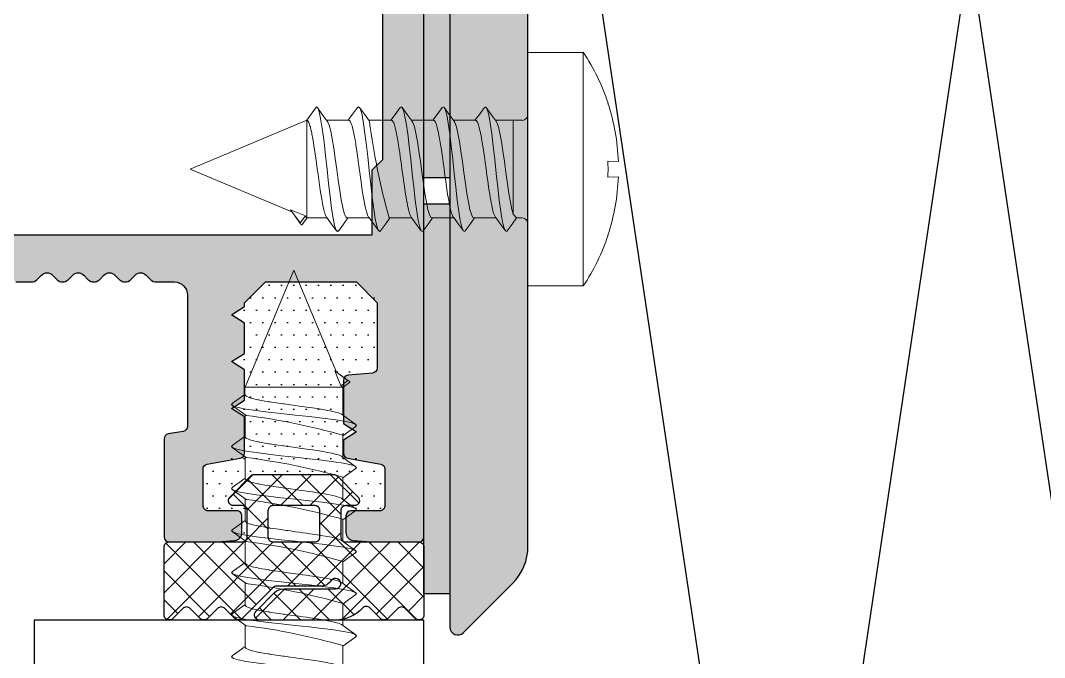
# Model space of a CAD drawing. Header units: millimetres. Extents: x 12 to 3612, y 18 to 315.
# Drawn here: x 3480.59 to 3519.98, y 135.81 to 160.31 of the extents above; entities that cross this region are included whole.
import ezdxf

# ---------------------------------------------------------------- set-up
doc = ezdxf.new("R2010")
doc.units = ezdxf.units.MM
doc.linetypes.add('SLD-Katı', pattern=[0])
doc.layers.add('ANTET', color=140, linetype='Continuous')

# ---------------------------------------------------------------- blocks, each defined once
blk = doc.blocks.new('50MN12')
at = {"ltscale": 10}
h = blk.add_hatch(color=252, dxfattribs=at)
h.paths.add_polyline_path([(876.423, 1283.657), (876.423, 1362.257, 0.414213), (875.223, 1363.457), (827.623, 1363.457, 0.414213), (826.423, 1362.257), (826.423, 1283.657, 0.414213), (826.623, 1283.457), (828.423, 1283.457, 0.021819), (828.44, 1283.458), (829.149, 1283.52, 0.388879), (829.423, 1283.819), (829.423, 1284.457, 0.414213), (829.223, 1284.657), (828.123, 1284.657, -0.414215), (827.923, 1284.857), (827.923, 1286.257, -0.363971), (828.088, 1286.454), (829.358, 1286.678, 0.363971), (829.523, 1286.875), (829.523, 1287.375), (829.023, 1287.693), (829.523, 1288.012), (829.523, 1289.675, 0.388879), (829.34, 1289.874), (828.406, 1289.956, -0.388879), (828.223, 1290.155), (828.223, 1292.657), (829.023, 1293.457), (832.523, 1293.457), (833.323, 1292.657), (833.323, 1292.512), (833.823, 1292.193), (833.323, 1291.875), (833.323, 1290.712), (833.823, 1290.393), (833.323, 1290.075), (833.323, 1288.912), (833.823, 1288.593), (833.323, 1288.275), (833.323, 1286.875, 0.363969), (833.488, 1286.678), (834.758, 1286.454, -0.36397), (834.923, 1286.257), (834.923, 1284.857, -0.414214), (834.723, 1284.657), (833.623, 1284.657, 0.414214), (833.423, 1284.457), (833.423, 1283.819, 0.388879), (833.697, 1283.52), (834.406, 1283.458, 0.021818), (834.423, 1283.457), (836.223, 1283.457, 0.414213), (836.423, 1283.657), (836.423, 1287.414, 0.36397), (836.258, 1287.611), (835.688, 1287.712, -0.363969), (835.523, 1287.909), (835.523, 1292.957, -0.414213), (836.023, 1293.457), (836.723, 1293.457, 0.198913), (836.935, 1293.545), (837.111, 1293.721, -0.414214), (837.535, 1293.721), (837.711, 1293.545, 0.414214), (838.135, 1293.545), (838.311, 1293.721, -0.414213), (838.735, 1293.721), (838.911, 1293.545, 0.414214), (839.335, 1293.545), (839.511, 1293.721, -0.414214), (839.935, 1293.721), (840.111, 1293.545, 0.414214), (840.535, 1293.545), (840.711, 1293.721, -0.414214), (841.135, 1293.721), (841.311, 1293.545, 0.198912), (841.523, 1293.457), (842.123, 1293.457), (842.423, 1293.757), (842.723, 1293.457), (843.323, 1293.457, 0.198913), (843.535, 1293.545), (843.711, 1293.721, -0.414214), (844.135, 1293.721), (844.311, 1293.545, 0.414214), (844.735, 1293.545), (844.911, 1293.721, -0.414214), (845.335, 1293.721), (845.511, 1293.545, 0.414214), (845.935, 1293.545), (846.111, 1293.721, -0.414214), (846.535, 1293.721), (847.162, 1293.094, -0.414214), (847.162, 1292.529), (847.011, 1292.378, 0.414214), (847.011, 1291.954), (847.387, 1291.578, -0.414214), (847.387, 1291.154), (847.011, 1290.778, 0.414214), (847.011, 1290.354), (847.387, 1289.978, -0.414214), (847.387, 1289.554), (847.011, 1289.178, 0.414214), (847.011, 1288.754), (847.387, 1288.378, -0.414214), (847.387, 1287.954), (847.011, 1287.578, 0.414214), (847.011, 1287.154), (847.387, 1286.778, -0.414214), (847.387, 1286.354), (847.011, 1285.978, 0.414214), (847.011, 1285.554), (847.387, 1285.178, -0.414214), (847.387, 1284.754), (847.011, 1284.378, 0.414214), (847.011, 1283.954), (847.387, 1283.578, -0.414214), (847.387, 1283.154), (847.011, 1282.778, 0.414214), (847.011, 1282.354), (847.387, 1281.978, -0.414214), (847.387, 1281.554), (847.011, 1281.178, 0.414214), (847.011, 1280.754), (847.387, 1280.378, -0.414214), (847.387, 1279.954), (847.011, 1279.578, 0.414214), (847.011, 1279.154), (847.387, 1278.778, -0.414214), (847.387, 1278.354), (847.011, 1277.978, 0.414214), (847.011, 1277.554), (847.387, 1277.178, -0.414213), (847.387, 1276.754), (847.011, 1276.378, 0.414214), (847.011, 1275.954), (847.387, 1275.578, -0.414214), (847.387, 1275.154), (847.011, 1274.778, 0.414213), (847.011, 1274.354), (847.387, 1273.978, -0.414213), (847.387, 1273.554), (847.011, 1273.178, 0.414214), (847.011, 1272.754), (847.387, 1272.378, -0.414214), (847.387, 1271.954), (847.011, 1271.578, 0.414213), (847.011, 1271.154), (848.364, 1269.8, -0.198912), (848.423, 1269.659), (848.423, 1268.657, -0.414214), (848.223, 1268.457), (847.923, 1268.457, 0.414213), (847.723, 1268.257), (847.723, 1267.657, 0.414214), (847.923, 1267.457), (848.773, 1267.457, 0.198914), (848.914, 1267.516), (849.364, 1267.966, 0.198913), (849.423, 1268.107), (849.423, 1271.539), (848.923, 1271.857), (849.423, 1272.176), (849.423, 1273.076), (851.123, 1273.076), (851.423, 1273.376), (851.723, 1273.076), (853.423, 1273.076), (853.923, 1272.757), (853.423, 1272.439), (853.423, 1271.276), (853.923, 1270.957), (853.423, 1270.639), (853.423, 1268.107, 0.198913), (853.482, 1267.966), (853.932, 1267.516, 0.198914), (854.073, 1267.457), (854.923, 1267.457, 0.414214), (855.123, 1267.657), (855.123, 1268.257, 0.414213), (854.923, 1268.457), (854.623, 1268.457, -0.414214), (854.423, 1268.657), (854.423, 1269.659, -0.198912), (854.482, 1269.8), (855.835, 1271.154, 0.414213), (855.835, 1271.578), (855.459, 1271.954, -0.414214), (855.459, 1272.378), (855.835, 1272.754, 0.414214), (855.835, 1273.178), (855.459, 1273.554, -0.414213), (855.459, 1273.978), (855.835, 1274.354, 0.414213), (855.835, 1274.778), (855.459, 1275.154, -0.414214), (855.459, 1275.578), (855.835, 1275.954, 0.414214), (855.835, 1276.378), (855.459, 1276.754, -0.414213), (855.459, 1277.178), (855.835, 1277.554, 0.414214), (855.835, 1277.978), (855.459, 1278.354, -0.414214), (855.459, 1278.778), (855.835, 1279.154, 0.414214), (855.835, 1279.578), (855.459, 1279.954, -0.414214), (855.459, 1280.378), (855.835, 1280.754, 0.414214), (855.835, 1281.178), (855.459, 1281.554, -0.414214), (855.459, 1281.978), (855.835, 1282.354, 0.414214), (855.835, 1282.778), (855.459, 1283.154, -0.414214), (855.459, 1283.578), (855.835, 1283.954, 0.414214), (855.835, 1284.378), (855.459, 1284.754, -0.414214), (855.459, 1285.178), (855.835, 1285.554, 0.414214), (855.835, 1285.978), (855.459, 1286.354, -0.414214), (855.459, 1286.778), (855.835, 1287.154, 0.414214), (855.835, 1287.578), (855.459, 1287.954, -0.414214), (855.459, 1288.378), (855.835, 1288.754, 0.414214), (855.835, 1289.178), (855.459, 1289.554, -0.414214), (855.459, 1289.978), (855.835, 1290.354, 0.414214), (855.835, 1290.778), (855.459, 1291.154, -0.414214), (855.459, 1291.578), (855.835, 1291.954, 0.414214), (855.835, 1292.378), (855.684, 1292.529, -0.414214), (855.684, 1293.094), (856.311, 1293.721, -0.414214), (856.735, 1293.721), (856.911, 1293.545, 0.414214), (857.335, 1293.545), (857.511, 1293.721, -0.414214), (857.935, 1293.721), (858.111, 1293.545, 0.414214), (858.535, 1293.545), (858.711, 1293.721, -0.414214), (859.135, 1293.721), (859.311, 1293.545, 0.198913), (859.523, 1293.457), (860.123, 1293.457), (860.423, 1293.757), (860.723, 1293.457), (861.323, 1293.457, 0.198912), (861.535, 1293.545), (861.711, 1293.721, -0.414214), (862.135, 1293.721), (862.311, 1293.545, 0.414214), (862.735, 1293.545), (862.911, 1293.721, -0.414214), (863.335, 1293.721), (863.511, 1293.545, 0.414214), (863.935, 1293.545), (864.111, 1293.721, -0.414213), (864.535, 1293.721), (864.711, 1293.545, 0.414214), (865.135, 1293.545), (865.311, 1293.721, -0.414214), (865.735, 1293.721), (865.911, 1293.545, 0.198913), (866.123, 1293.457), (866.823, 1293.457, -0.414213), (867.323, 1292.957), (867.323, 1287.909, -0.363969), (867.158, 1287.712), (866.588, 1287.611, 0.36397), (866.423, 1287.414), (866.423, 1283.657, 0.414213), (866.623, 1283.457), (868.423, 1283.457, 0.021818), (868.44, 1283.458), (869.149, 1283.52, 0.388879), (869.423, 1283.819), (869.423, 1284.457, 0.414214), (869.223, 1284.657), (868.123, 1284.657, -0.414214), (867.923, 1284.857), (867.923, 1286.257, -0.36397), (868.088, 1286.454), (869.358, 1286.678, 0.363969), (869.523, 1286.875), (869.523, 1288.275), (869.023, 1288.593), (869.523, 1288.912), (869.523, 1290.075), (869.023, 1290.393), (869.523, 1290.712), (869.523, 1291.875), (869.023, 1292.193), (869.523, 1292.512), (869.523, 1292.657), (870.323, 1293.457), (873.823, 1293.457), (874.623, 1292.657), (874.623, 1290.155, -0.388879), (874.44, 1289.956), (873.506, 1289.874, 0.388879), (873.323, 1289.675), (873.323, 1288.012), (873.823, 1287.693), (873.323, 1287.375), (873.323, 1286.875, 0.363971), (873.488, 1286.678), (874.758, 1286.454, -0.363971), (874.923, 1286.257), (874.923, 1284.857, -0.414215), (874.723, 1284.657), (873.623, 1284.657, 0.414213), (873.423, 1284.457), (873.423, 1283.819, 0.388879), (873.697, 1283.52), (874.406, 1283.458, 0.021819), (874.423, 1283.457), (876.223, 1283.457, 0.414213)])
h.paths.add_polyline_path([(848.923, 1282.457), (848.923, 1292.657, -0.414214), (849.723, 1293.457), (853.123, 1293.457, -0.414214), (853.923, 1292.657), (853.923, 1282.457), (853.423, 1281.957), (853.423, 1280.276), (853.923, 1279.957), (853.423, 1279.639), (853.423, 1278.476), (853.923, 1278.157), (853.423, 1277.839), (853.423, 1276.676), (853.923, 1276.357), (853.423, 1276.039), (853.423, 1274.876), (853.923, 1274.557), (853.423, 1274.239), (849.423, 1274.239), (849.423, 1275.139), (848.923, 1275.457), (849.423, 1275.776), (849.423, 1276.939), (848.923, 1277.257), (849.423, 1277.576), (849.423, 1278.739), (848.923, 1279.057), (849.423, 1279.376), (849.423, 1280.539), (848.923, 1280.857), (849.423, 1281.176), (849.423, 1281.957)], flags=16)
h.paths.add_polyline_path([(828.023, 1357.557), (828.423, 1357.957), (828.423, 1360.457), (830.923, 1360.457), (831.923, 1361.457), (838.019, 1361.457), (838.25, 1361.057, 0.57735), (838.596, 1361.057), (838.769, 1361.357, -0.57735), (839.116, 1361.357), (839.289, 1361.057, 0.57735), (839.635, 1361.057), (839.809, 1361.357, -0.57735), (840.155, 1361.357), (840.328, 1361.057, 0.57735), (840.675, 1361.057), (840.848, 1361.357, -0.57735), (841.194, 1361.357), (841.368, 1361.057, 0.57735), (841.714, 1361.057), (841.945, 1361.457), (870.923, 1361.457), (871.923, 1360.457), (874.423, 1360.457), (874.423, 1357.957), (874.823, 1357.557), (874.823, 1350.957), (874.423, 1350.557), (874.423, 1348.057), (872.123, 1348.057, 0.414214), (871.923, 1347.857), (871.923, 1346.757, 0.414214), (872.123, 1346.557), (874.423, 1346.557), (874.423, 1344.057), (874.823, 1343.657), (874.823, 1298.157), (874.423, 1297.757), (874.423, 1295.257), (828.423, 1295.257), (828.423, 1297.757), (828.023, 1298.157), (828.023, 1343.657), (828.423, 1344.057), (828.423, 1346.557), (830.723, 1346.557, 0.414214), (830.923, 1346.757), (830.923, 1347.857, 0.414214), (830.723, 1348.057), (828.423, 1348.057), (828.423, 1350.557), (828.023, 1350.957)], flags=16)
at = {"color": 252, "ltscale": 10}
blk.add_lwpolyline([(860.723, 1293.457), (861.323, 1293.457, 0.198912), (861.535, 1293.545), (861.711, 1293.721, -0.414214), (862.135, 1293.721), (862.311, 1293.545, 0.414214), (862.735, 1293.545), (862.911, 1293.721, -0.414214), (863.335, 1293.721), (863.511, 1293.545, 0.414214), (863.935, 1293.545), (864.111, 1293.721, -0.414213), (864.535, 1293.721), (864.711, 1293.545, 0.414214), (865.135, 1293.545), (865.311, 1293.721, -0.414214), (865.735, 1293.721), (865.911, 1293.545, 0.198913), (866.123, 1293.457), (866.823, 1293.457, -0.414213), (867.323, 1292.957), (867.323, 1287.909, -0.363969), (867.158, 1287.712), (866.588, 1287.611, 0.36397), (866.423, 1287.414), (866.423, 1283.657, 0.414213), (866.623, 1283.457), (868.423, 1283.457, 0.021818), (868.44, 1283.458), (869.149, 1283.52, 0.388879), (869.423, 1283.819), (869.423, 1284.457, 0.414214), (869.223, 1284.657), (868.123, 1284.657, -0.414214), (867.923, 1284.857), (867.923, 1286.257, -0.36397), (868.088, 1286.454), (869.358, 1286.678, 0.363969), (869.523, 1286.875), (869.523, 1288.275), (869.023, 1288.593), (869.523, 1288.912), (869.523, 1290.075), (869.023, 1290.393), (869.523, 1290.712), (869.523, 1291.875), (869.023, 1292.193), (869.523, 1292.512), (869.523, 1292.657), (870.323, 1293.457), (873.823, 1293.457), (874.623, 1292.657), (874.623, 1290.155, -0.388879), (874.44, 1289.956), (873.506, 1289.874, 0.388879), (873.323, 1289.675), (873.323, 1288.012), (873.823, 1287.693), (873.323, 1287.375), (873.323, 1286.875, 0.363971), (873.488, 1286.678), (874.758, 1286.454, -0.363971), (874.923, 1286.257), (874.923, 1284.857, -0.414215), (874.723, 1284.657), (873.623, 1284.657, 0.414213), (873.423, 1284.457), (873.423, 1283.819, 0.388879), (873.697, 1283.52), (874.406, 1283.458, 0.021819), (874.423, 1283.457), (876.223, 1283.457, 0.414213), (876.423, 1283.657), (876.423, 1362.257, 0.414213)], format="xyb", dxfattribs=at)
blk.add_lwpolyline([(874.823, 1343.657), (874.823, 1298.157), (874.423, 1297.757), (874.423, 1295.257), (828.423, 1295.257)], dxfattribs=at)
blk = doc.blocks.new('PVC KUTU - 30x15')
at = {"color": 31}
blk.add_lwpolyline([(2964.19, -61.703), (2949.19, -61.703), (2949.19, -31.703), (2964.19, -31.703)], close=True, dxfattribs=at)
blk = doc.blocks.new('V1 48 48')
at = {"color": 0, "linetype": 'SLD-Katı', "lineweight": 15}
for p, q in [((2668.287, 443.223), (2670.165, 447.716)), ((2670.165, 447.716), (2671.802, 443.8)), ((2671.962, 443.276), (2671.733, 443.849)), ((2671.733, 443.849), (2672.235, 443.476)), ((2671.797, 443.802), (2671.799, 443.799)), ((2671.956, 443.684), (2672.263, 443.462)), ((2668.279, 443.229), (2668.279, 442.946)), ((2672.043, 443.223), (2668.287, 443.223)), ((2672.235, 443.476), (2671.962, 443.276)), ((2672.039, 443.232), (2672.043, 443.223)), ((2672.043, 443.223), (2672.043, 442.143)), ((2672.298, 443.396), (2672.052, 443.217)), ((2672.309, 443.429), (2672.317, 443.422)), ((2668.287, 441.31), (2668.287, 442.158)), ((2672.043, 441.373), (2672.043, 440.525)), ((2668.287, 439.693), (2668.287, 440.541)), ((2672.043, 439.756), (2672.043, 438.908)), ((2668.287, 438.075), (2668.287, 438.923)), ((2672.043, 438.138), (2672.043, 437.29)), ((2668.287, 436.458), (2668.287, 437.306)), ((2672.043, 436.521), (2672.043, 435.673)), ((2668.287, 434.84), (2668.287, 435.688)), ((2672.043, 434.903), (2672.043, 434.055)), ((2668.287, 433.223), (2668.287, 434.071)), ((2672.043, 433.286), (2672.043, 432.438))]:
    blk.add_line(p, q, dxfattribs=at)
at = {"color": 0, "linetype": 'SLD-Katı', "lineweight": 15, "flags": 128}
for points in [[(2672.036, 443.231), (2672.024, 443.247), (2671.962, 443.276)], [(2672.29, 443.396), (2672.311, 443.406), (2672.308, 443.438), (2672.235, 443.476)], [(2667.792, 442.592), (2668.056, 442.784), (2668.287, 442.952)], [(2668.285, 442.95), (2668.294, 442.906), (2668.321, 442.879), (2668.447, 442.82), (2668.5, 442.803), (2668.559, 442.787), (2668.623, 442.771), (2668.714, 442.751), (2668.774, 442.739), (2668.798, 442.734), (2668.853, 442.723), (2668.931, 442.708), (2669.042, 442.688), (2669.191, 442.664), (2669.201, 442.662), (2669.207, 442.661), (2669.207, 442.661), (2669.207, 442.661), (2669.207, 442.661), (2669.207, 442.661), (2669.207, 442.661), (2669.207, 442.661), (2669.207, 442.661), (2669.207, 442.661), (2669.207, 442.661), (2669.21, 442.66), (2669.218, 442.659), (2669.238, 442.656), (2669.386, 442.633), (2669.653, 442.595), (2669.736, 442.583), (2669.791, 442.576), (2669.859, 442.566), (2669.939, 442.555), (2670.033, 442.542), (2670.219, 442.516), (2670.368, 442.495), (2670.504, 442.476), (2670.641, 442.457), (2670.778, 442.438), (2670.878, 442.424), (2671.057, 442.397), (2671.271, 442.361), (2671.465, 442.326), (2671.603, 442.299), (2671.706, 442.276), (2671.811, 442.249), (2671.876, 442.229), (2671.934, 442.207), (2671.988, 442.182), (2672.008, 442.169), (2672.014, 442.164)], [(2667.804, 442.593), (2667.766, 442.551), (2667.835, 442.493), (2668.023, 442.434), (2668.316, 442.378), (2668.704, 442.319), (2669.168, 442.26), (2669.676, 442.204), (2670.215, 442.145), (2670.75, 442.087), (2671.251, 442.03), (2671.704, 441.971), (2672.075, 441.913), (2672.35, 441.856), (2672.517, 441.797), (2672.564, 441.74), (2672.527, 441.711)], [(2668.32, 442.134), (2668.056, 442.326), (2667.792, 442.518)], [(2672.014, 442.164), (2672.278, 441.973), (2672.542, 441.781)], [(2672.542, 441.711), (2672.278, 441.52), (2672.043, 441.349)], [(2667.792, 440.975), (2668.056, 441.166), (2668.287, 441.334)], [(2668.29, 441.31), (2668.294, 441.288), (2668.321, 441.261), (2668.447, 441.203), (2668.5, 441.186), (2668.559, 441.17), (2668.623, 441.154), (2668.714, 441.133), (2668.774, 441.121), (2668.798, 441.116), (2668.853, 441.105), (2668.931, 441.091), (2669.042, 441.071), (2669.191, 441.046), (2669.201, 441.044), (2669.207, 441.044), (2669.207, 441.043), (2669.207, 441.043), (2669.207, 441.043), (2669.207, 441.043), (2669.207, 441.043), (2669.207, 441.043), (2669.207, 441.043), (2669.207, 441.043), (2669.207, 441.043), (2669.21, 441.043), (2669.218, 441.042), (2669.238, 441.039), (2669.386, 441.016), (2669.653, 440.977), (2669.736, 440.966), (2669.791, 440.958), (2669.859, 440.949), (2669.939, 440.937), (2670.033, 440.924), (2670.219, 440.898), (2670.368, 440.878), (2670.504, 440.859), (2670.641, 440.84), (2670.778, 440.821), (2670.878, 440.806), (2671.057, 440.779), (2671.271, 440.744), (2671.465, 440.709), (2671.603, 440.681), (2671.706, 440.658), (2671.811, 440.631), (2671.876, 440.612), (2671.934, 440.59), (2671.988, 440.564), (2672.008, 440.551), (2672.014, 440.547)], [(2667.804, 440.975), (2667.766, 440.933), (2667.835, 440.876), (2668.023, 440.817), (2668.316, 440.76), (2668.704, 440.702), (2669.168, 440.643), (2669.676, 440.586), (2670.215, 440.528), (2670.75, 440.469), (2671.251, 440.413), (2671.704, 440.354), (2672.075, 440.296), (2672.35, 440.239), (2672.517, 440.18), (2672.564, 440.123), (2672.527, 440.093)], [(2668.32, 440.517), (2668.056, 440.709), (2667.792, 440.9)], [(2672.014, 440.547), (2672.278, 440.355), (2672.542, 440.163)], [(2672.542, 440.094), (2672.278, 439.902), (2672.043, 439.732)], [(2667.792, 439.357), (2668.056, 439.549), (2668.287, 439.717)], [(2668.29, 439.693), (2668.294, 439.671), (2668.321, 439.644), (2668.447, 439.585), (2668.5, 439.568), (2668.559, 439.552), (2668.623, 439.536), (2668.714, 439.516), (2668.774, 439.504), (2668.798, 439.499), (2668.853, 439.488), (2668.931, 439.473), (2669.042, 439.453), (2669.191, 439.429), (2669.201, 439.427), (2669.207, 439.426), (2669.207, 439.426), (2669.207, 439.426), (2669.207, 439.426), (2669.207, 439.426), (2669.207, 439.426), (2669.207, 439.426), (2669.207, 439.426), (2669.207, 439.426), (2669.207, 439.426), (2669.21, 439.425), (2669.218, 439.424), (2669.238, 439.421), (2669.386, 439.398), (2669.653, 439.36), (2669.736, 439.348), (2669.791, 439.341), (2669.859, 439.331), (2669.939, 439.32), (2670.033, 439.307), (2670.219, 439.281), (2670.368, 439.26), (2670.504, 439.241), (2670.641, 439.222), (2670.778, 439.203), (2670.878, 439.189), (2671.057, 439.162), (2671.271, 439.126), (2671.465, 439.091), (2671.603, 439.064), (2671.706, 439.041), (2671.811, 439.014), (2671.876, 438.994), (2671.934, 438.972), (2671.988, 438.947), (2672.008, 438.934), (2672.014, 438.929)], [(2667.804, 439.358), (2667.766, 439.316), (2667.835, 439.258), (2668.023, 439.199), (2668.316, 439.142), (2668.704, 439.084), (2669.168, 439.025), (2669.676, 438.969), (2670.215, 438.91), (2670.75, 438.852), (2671.251, 438.795), (2671.704, 438.736), (2672.075, 438.678), (2672.35, 438.621), (2672.517, 438.562), (2672.564, 438.505), (2672.527, 438.476)], [(2668.32, 438.899), (2668.056, 439.091), (2667.792, 439.283)], [(2672.014, 438.929), (2672.278, 438.738), (2672.542, 438.546)], [(2672.542, 438.476), (2672.278, 438.285), (2672.043, 438.114)], [(2667.792, 437.74), (2668.056, 437.931), (2668.287, 438.099)], [(2667.804, 437.74), (2667.766, 437.698), (2667.835, 437.641), (2668.023, 437.582), (2668.316, 437.525), (2668.704, 437.467), (2669.168, 437.408), (2669.676, 437.351), (2670.215, 437.293), (2670.75, 437.234), (2671.251, 437.178), (2671.704, 437.119), (2672.075, 437.061), (2672.35, 437.004), (2672.517, 436.945), (2672.564, 436.888), (2672.527, 436.858)], [(2668.29, 438.075), (2668.294, 438.053), (2668.321, 438.026), (2668.447, 437.968), (2668.5, 437.951), (2668.559, 437.935), (2668.623, 437.919), (2668.714, 437.898), (2668.774, 437.886), (2668.798, 437.881), (2668.853, 437.87), (2668.931, 437.856), (2669.042, 437.836), (2669.191, 437.811), (2669.201, 437.809), (2669.207, 437.808), (2669.207, 437.808), (2669.207, 437.808), (2669.207, 437.808), (2669.207, 437.808), (2669.207, 437.808), (2669.207, 437.808), (2669.207, 437.808), (2669.207, 437.808), (2669.207, 437.808), (2669.21, 437.808), (2669.218, 437.807), (2669.238, 437.804), (2669.386, 437.781), (2669.653, 437.742), (2669.736, 437.731), (2669.791, 437.723), (2669.859, 437.714), (2669.939, 437.702), (2670.033, 437.689), (2670.219, 437.663), (2670.368, 437.643), (2670.504, 437.624), (2670.641, 437.605), (2670.778, 437.586), (2670.878, 437.571), (2671.057, 437.544), (2671.271, 437.509), (2671.465, 437.474), (2671.603, 437.446), (2671.706, 437.423), (2671.811, 437.396), (2671.876, 437.376), (2671.934, 437.355), (2671.988, 437.329), (2672.008, 437.316), (2672.014, 437.312)], [(2668.32, 437.282), (2668.056, 437.474), (2667.792, 437.665)], [(2672.014, 437.312), (2672.278, 437.12), (2672.542, 436.928)], [(2672.542, 436.859), (2672.278, 436.667), (2672.043, 436.497)], [(2667.804, 436.123), (2667.766, 436.081), (2667.835, 436.023), (2668.023, 435.964), (2668.316, 435.907), (2668.704, 435.849), (2669.168, 435.79), (2669.676, 435.734), (2670.215, 435.675), (2670.75, 435.617), (2671.251, 435.56), (2671.704, 435.501), (2672.075, 435.443), (2672.35, 435.386), (2672.517, 435.327), (2672.564, 435.27), (2672.527, 435.241)], [(2667.792, 436.122), (2668.056, 436.314), (2668.287, 436.482)], [(2668.29, 436.458), (2668.294, 436.436), (2668.321, 436.409), (2668.447, 436.35), (2668.5, 436.333), (2668.559, 436.317), (2668.623, 436.301), (2668.714, 436.281), (2668.774, 436.269), (2668.798, 436.264), (2668.853, 436.253), (2668.931, 436.238), (2669.042, 436.218), (2669.191, 436.194), (2669.201, 436.192), (2669.207, 436.191), (2669.207, 436.191), (2669.207, 436.191), (2669.207, 436.191), (2669.207, 436.191), (2669.207, 436.191), (2669.207, 436.191), (2669.207, 436.191), (2669.207, 436.191), (2669.207, 436.191), (2669.21, 436.19), (2669.218, 436.189), (2669.238, 436.186), (2669.386, 436.163), (2669.653, 436.125), (2669.736, 436.113), (2669.791, 436.106), (2669.859, 436.096), (2669.939, 436.085), (2670.033, 436.072), (2670.219, 436.046), (2670.368, 436.025), (2670.504, 436.006), (2670.641, 435.987), (2670.778, 435.968), (2670.878, 435.954), (2671.057, 435.927), (2671.271, 435.891), (2671.465, 435.856), (2671.603, 435.829), (2671.706, 435.806), (2671.811, 435.779), (2671.876, 435.759), (2671.934, 435.737), (2671.988, 435.712), (2672.008, 435.699), (2672.014, 435.694)], [(2668.32, 435.664), (2668.056, 435.856), (2667.792, 436.048)], [(2672.014, 435.694), (2672.278, 435.503), (2672.542, 435.311)], [(2672.542, 435.241), (2672.278, 435.05), (2672.043, 434.879)], [(2667.792, 434.505), (2668.056, 434.696), (2668.287, 434.864)], [(2668.29, 434.84), (2668.294, 434.818), (2668.321, 434.791), (2668.447, 434.733), (2668.5, 434.716), (2668.559, 434.7), (2668.623, 434.684), (2668.714, 434.663), (2668.774, 434.651), (2668.798, 434.646), (2668.853, 434.635), (2668.931, 434.621), (2669.042, 434.601), (2669.191, 434.576), (2669.201, 434.574), (2669.207, 434.573), (2669.207, 434.573), (2669.207, 434.573), (2669.207, 434.573), (2669.207, 434.573), (2669.207, 434.573), (2669.207, 434.573), (2669.207, 434.573), (2669.207, 434.573), (2669.207, 434.573), (2669.21, 434.573), (2669.218, 434.572), (2669.238, 434.569), (2669.386, 434.546), (2669.653, 434.507), (2669.736, 434.496), (2669.791, 434.488), (2669.859, 434.479), (2669.939, 434.467), (2670.033, 434.454), (2670.219, 434.428), (2670.368, 434.408), (2670.504, 434.389), (2670.641, 434.37), (2670.778, 434.351), (2670.878, 434.336), (2671.057, 434.309), (2671.271, 434.274), (2671.465, 434.239), (2671.603, 434.211), (2671.706, 434.188), (2671.811, 434.161), (2671.876, 434.141), (2671.934, 434.12), (2671.988, 434.094), (2672.008, 434.081), (2672.014, 434.077)], [(2667.804, 434.505), (2667.766, 434.463), (2667.835, 434.406), (2668.023, 434.347), (2668.316, 434.29), (2668.704, 434.232), (2669.168, 434.173), (2669.676, 434.116), (2670.215, 434.058), (2670.75, 433.999), (2671.251, 433.943), (2671.704, 433.884), (2672.075, 433.826), (2672.35, 433.769), (2672.517, 433.71), (2672.564, 433.653), (2672.527, 433.623)], [(2668.32, 434.047), (2668.056, 434.238), (2667.792, 434.43)], [(2672.014, 434.077), (2672.278, 433.885), (2672.542, 433.693)], [(2672.542, 433.624), (2672.278, 433.432), (2672.043, 433.262)], [(2667.792, 432.887), (2668.056, 433.079), (2668.287, 433.247)], [(2668.29, 433.223), (2668.294, 433.201), (2668.321, 433.174), (2668.447, 433.115), (2668.5, 433.098), (2668.559, 433.082), (2668.623, 433.066), (2668.714, 433.046), (2668.774, 433.034), (2668.798, 433.029), (2668.853, 433.018), (2668.931, 433.003), (2669.042, 432.983), (2669.191, 432.959), (2669.201, 432.957), (2669.207, 432.956), (2669.207, 432.956), (2669.207, 432.956), (2669.207, 432.956), (2669.207, 432.956), (2669.207, 432.956), (2669.207, 432.956), (2669.207, 432.956), (2669.207, 432.956), (2669.207, 432.956), (2669.21, 432.955), (2669.218, 432.954), (2669.238, 432.951), (2669.386, 432.928), (2669.653, 432.89), (2669.736, 432.878), (2669.791, 432.871), (2669.859, 432.861), (2669.939, 432.85), (2670.033, 432.837), (2670.219, 432.811), (2670.368, 432.79), (2670.504, 432.771), (2670.641, 432.752), (2670.778, 432.733), (2670.878, 432.719), (2671.057, 432.692), (2671.271, 432.656), (2671.465, 432.621), (2671.603, 432.594), (2671.706, 432.571), (2671.811, 432.544), (2671.876, 432.524), (2671.934, 432.502), (2671.988, 432.477), (2672.008, 432.464), (2672.014, 432.459)], [(2667.804, 432.888), (2667.766, 432.846), (2667.835, 432.788), (2668.023, 432.729), (2668.316, 432.672), (2668.704, 432.614), (2669.168, 432.555), (2669.676, 432.499), (2670.215, 432.44), (2670.75, 432.382), (2671.251, 432.325), (2671.704, 432.266), (2672.075, 432.208), (2672.35, 432.151), (2672.517, 432.092), (2672.564, 432.035), (2672.527, 432.006)]]:
    blk.add_lwpolyline(points, dxfattribs=at)
at = {"color": 0, "linetype": 'SLD-Katı', "lineweight": 15}
for centre in [(2665.177, 417.342), (2665.177, 415.724), (2665.177, 414.107), (2665.177, 412.489), (2665.177, 410.872), (2665.177, 409.254)]:
    blk.add_arc(centre, 24.992, 74.064, 82.7562, dxfattribs=at)
blk = doc.blocks.new('F01012')
h = blk.add_hatch()
h.set_pattern_fill('ANSI37', color=35, scale=0.25, angle=270, style=0)
h.set_pattern_definition([(315, (376.65856, -2358.35285), (0.561266, 0.561266), []), (45, (376.65856, -2358.35285), (-0.561266, 0.561266), [])])
h.paths.add_polyline_path([(849.936, -159.324, 0.414214), (849.736, -159.124), (846.936, -159.124, -0.414214), (846.736, -158.924), (846.736, -157.924, -0.414214), (846.936, -157.724), (847.253, -157.724, 0.668179), (847.394, -157.382), (846.594, -156.582, 0.198912), (846.453, -156.524), (843.419, -156.524, 0.198912), (843.277, -156.582), (842.477, -157.382, 0.668179), (842.619, -157.724), (842.936, -157.724, -0.414214), (843.136, -157.924), (843.136, -158.924, -0.414214), (842.936, -159.124), (840.136, -159.124, 0.414214), (839.936, -159.324), (839.936, -161.924, 0.668179), (840.277, -162.065), (840.66, -161.682, -0.414214), (840.943, -161.682), (841.326, -162.065, 0.414214), (841.609, -162.065), (842.013, -161.661, -0.427607), (842.302, -161.668, 0.210768), (843.336, -162.124), (846.253, -162.124, 0.668179), (846.394, -161.782), (845.682, -161.07, 0.198912), (845.329, -160.924), (843.336, -160.924, -1.650385), (843.5, -160.609, 0.245393), (843.91, -160.824), (845.607, -160.824, -0.198912), (845.749, -160.882), (846.932, -162.065, 0.414214), (847.214, -162.065), (847.597, -161.682, -0.414214), (847.88, -161.682), (848.263, -162.065, 0.414214), (848.546, -162.065), (848.929, -161.682, -0.414214), (849.212, -161.682), (849.594, -162.065, 0.668179), (849.936, -161.924)])
h.paths.add_polyline_path([(843.936, -158.924), (843.936, -157.924, -0.414214), (844.136, -157.724), (845.736, -157.724, -0.414214), (845.936, -157.924), (845.936, -158.924, -0.414214), (845.736, -159.124), (844.136, -159.124, -0.414214)], flags=16)
at = {"color": 35}
for points in [[(849.936, -159.324, 0.414214), (849.736, -159.124), (846.936, -159.124, -0.414214), (846.736, -158.924), (846.736, -157.924, -0.414214), (846.936, -157.724), (847.253, -157.724, 0.668179), (847.394, -157.382), (846.594, -156.582, 0.198912), (846.453, -156.524), (843.419, -156.524, 0.198912), (843.277, -156.582), (842.477, -157.382, 0.668179), (842.619, -157.724), (842.936, -157.724, -0.414214), (843.136, -157.924), (843.136, -158.924, -0.414214), (842.936, -159.124), (840.136, -159.124, 0.414214), (839.936, -159.324), (839.936, -161.924, 0.668179), (840.277, -162.065), (840.66, -161.682, -0.414214), (840.943, -161.682), (841.326, -162.065, 0.414214), (841.609, -162.065), (842.013, -161.661, -0.427607), (842.302, -161.668, 0.210768), (843.336, -162.124), (846.253, -162.124, 0.668179), (846.394, -161.782), (845.682, -161.07, 0.198912), (845.329, -160.924), (843.336, -160.924, -1.650385), (843.5, -160.609, 0.245393), (843.91, -160.824), (845.607, -160.824, -0.198912), (845.749, -160.882), (846.932, -162.065, 0.414214), (847.214, -162.065), (847.597, -161.682, -0.414214), (847.88, -161.682), (848.263, -162.065, 0.414214), (848.546, -162.065), (848.929, -161.682, -0.414214), (849.212, -161.682), (849.594, -162.065, 0.668179), (849.936, -161.924)], [(843.936, -158.924), (843.936, -157.924, -0.414214), (844.136, -157.724), (845.736, -157.724, -0.414214), (845.936, -157.924), (845.936, -158.924, -0.414214), (845.736, -159.124), (844.136, -159.124, -0.414214)]]:
    blk.add_lwpolyline(points, format="xyb", close=True, dxfattribs=at)
blk = doc.blocks.new('ÇLK. LEVHA-1')
blk.add_hatch(color=251).paths.add_polyline_path([(3010.778, 369.762), (3012.68, 371.664, 0.668179), (3012.468, 372.176), (2980.192, 372.176), (2980.192, 339.9, 0.668179), (2980.704, 339.688), (2982.606, 341.59, 0.198912), (2983.192, 343.005), (2983.192, 367.176, -0.414214), (2985.192, 369.176), (3009.364, 369.176, 0.198912)])
at = {"color": 0}
blk.add_lwpolyline([(2980.704, 339.688), (2982.606, 341.59, 0.198912), (2983.192, 343.005), (2983.192, 367.176, -0.414214), (2985.192, 369.176), (3009.364, 369.176, 0.198912), (3010.778, 369.762), (3012.68, 371.664, 0.668179), (3012.468, 372.176), (2980.192, 372.176), (2980.192, 339.9, 0.668179)], format="xyb", close=True, dxfattribs=at)
blk = doc.blocks.new('T.Y.G1')
at = {"layer": 'ANTET', "color": 0}
for p, q in [((2709.237, 312.962), (2716.477, 361.483)), ((2716.477, 361.483), (2723.716, 312.962)), ((2723.716, 312.962), (2730.955, 361.483))]:
    blk.add_line(p, q, dxfattribs=at)
blk = doc.blocks.new('V2 48 13')
at = {"color": 0, "linetype": 'SLD-Katı', "lineweight": 15}
for p, q in [((-30.842, 107.72), (-32.479, 103.804)), ((-28.964, 103.227), (-30.842, 107.72)), ((-32.633, 103.688), (-32.94, 103.466)), ((-32.41, 103.853), (-32.912, 103.48)), ((-32.639, 103.28), (-32.41, 103.853)), ((-32.474, 103.806), (-32.476, 103.803)), ((-32.986, 103.433), (-32.994, 103.426)), ((-32.975, 103.4), (-32.729, 103.22)), ((-32.912, 103.48), (-32.639, 103.28)), ((-32.717, 103.236), (-32.72, 103.227)), ((-32.72, 103.227), (-32.72, 102.442)), ((-32.72, 103.227), (-28.964, 103.227)), ((-28.443, 102.854), (-28.964, 103.227)), ((-28.964, 101.609), (-28.964, 102.466)), ((-32.72, 101.672), (-32.72, 100.824)), ((-28.964, 99.992), (-28.964, 100.84)), ((-32.72, 100.055), (-32.72, 99.183)), ((-28.964, 98.35), (-28.964, 99.198)), ((-32.72, 98.413), (-32.72, 97.566)), ((-28.964, 96.733), (-28.964, 97.581)), ((-32.72, 96.796), (-32.72, 95.948)), ((-28.964, 94.944), (-28.964, 95.963)), ((-32.567, 95.282), (-32.72, 95.154)), ((-32.72, 94.944), (-32.72, 95.154)), ((-32.567, 95.282), (-28.964, 95.282)), ((-35.335, 94.72), (-35.335, 92.593)), ((-35.335, 94.72), (-26.349, 94.72)), ((-26.349, 92.593), (-26.349, 94.72)), ((-35.335, 92.593), (-26.349, 92.593)), ((-33.381, 91.639), (-33.377, 91.644)), ((-31.139, 91.241), (-31.147, 91.644)), ((-30.538, 91.644), (-30.546, 91.241)), ((-28.308, 91.644), (-28.304, 91.639))]:
    blk.add_line(p, q, dxfattribs=at)
at = {"color": 0, "linetype": 'SLD-Katı', "lineweight": 15, "flags": 128}
for points in [[(-32.967, 103.4), (-32.988, 103.41), (-32.985, 103.442), (-32.912, 103.48)], [(-32.713, 103.235), (-32.701, 103.251), (-32.639, 103.28)], [(-28.964, 103.227), (-28.972, 103.204), (-29.005, 103.174), (-29.077, 103.137), (-29.172, 103.104), (-29.218, 103.091), (-29.259, 103.08), (-29.315, 103.067), (-29.388, 103.051), (-29.446, 103.039), (-29.502, 103.027), (-29.557, 103.017), (-29.609, 103.007), (-29.682, 102.994), (-29.818, 102.971), (-29.934, 102.952), (-30.023, 102.938), (-30.083, 102.929), (-30.147, 102.92), (-30.278, 102.901), (-30.412, 102.883), (-30.827, 102.824), (-31.038, 102.795), (-31.235, 102.768), (-31.443, 102.739), (-31.65, 102.708), (-31.997, 102.652), (-32.156, 102.622), (-32.3, 102.593), (-32.394, 102.572), (-32.465, 102.554), (-32.517, 102.539), (-32.547, 102.53), (-32.577, 102.519), (-32.612, 102.506), (-32.658, 102.484), (-32.67, 102.478), (-32.676, 102.474), (-32.689, 102.465), (-32.691, 102.463)], [(-28.443, 102.854), (-28.503, 102.796), (-28.683, 102.737), (-28.968, 102.681), (-29.35, 102.622), (-29.81, 102.563), (-30.314, 102.507), (-30.852, 102.448), (-31.389, 102.39), (-31.893, 102.333), (-32.35, 102.274), (-32.729, 102.216), (-33.01, 102.159), (-33.186, 102.1), (-33.242, 102.043), (-33.206, 102.011)], [(-32.691, 102.463), (-32.955, 102.271), (-33.219, 102.08)], [(-29.05, 102.403), (-28.795, 102.592), (-28.539, 102.781)], [(-29.06, 102.403), (-29.152, 102.364), (-29.375, 102.308), (-29.674, 102.249), (-30.034, 102.191), (-30.429, 102.134), (-30.85, 102.075), (-31.27, 102.017), (-31.664, 101.96), (-32.022, 101.901), (-32.319, 101.843), (-32.539, 101.787), (-32.677, 101.727), (-32.719, 101.672)], [(-33.221, 102.012), (-32.955, 101.819), (-32.72, 101.648)], [(-28.481, 101.274), (-28.443, 101.232), (-28.512, 101.175), (-28.7, 101.116), (-28.993, 101.059), (-29.381, 101.001), (-29.845, 100.942), (-30.353, 100.885), (-30.892, 100.827), (-31.427, 100.768), (-31.928, 100.712), (-32.381, 100.653), (-32.752, 100.595), (-33.027, 100.538), (-33.194, 100.479), (-33.241, 100.422), (-33.204, 100.392)], [(-28.967, 101.609), (-28.971, 101.587), (-28.998, 101.56), (-29.124, 101.502), (-29.177, 101.485), (-29.236, 101.469), (-29.3, 101.453), (-29.392, 101.432), (-29.451, 101.42), (-29.475, 101.415), (-29.53, 101.404), (-29.608, 101.39), (-29.719, 101.37), (-29.868, 101.345), (-29.878, 101.343), (-29.884, 101.342), (-29.884, 101.342), (-29.884, 101.342), (-29.884, 101.342), (-29.884, 101.342), (-29.884, 101.342), (-29.884, 101.342), (-29.884, 101.342), (-29.884, 101.342), (-29.884, 101.342), (-29.887, 101.342), (-29.895, 101.341), (-29.915, 101.337), (-30.063, 101.315), (-30.33, 101.276), (-30.413, 101.265), (-30.468, 101.257), (-30.536, 101.248), (-30.616, 101.236), (-30.71, 101.223), (-30.896, 101.197), (-31.045, 101.177), (-31.182, 101.158), (-31.318, 101.139), (-31.455, 101.12), (-31.555, 101.105), (-31.734, 101.078), (-31.948, 101.043), (-32.142, 101.008), (-32.28, 100.98), (-32.383, 100.957), (-32.488, 100.93), (-32.553, 100.91), (-32.611, 100.889), (-32.665, 100.863), (-32.685, 100.85), (-32.691, 100.846)], [(-28.469, 101.274), (-28.733, 101.465), (-28.964, 101.633)], [(-28.997, 100.816), (-28.733, 101.007), (-28.469, 101.199)], [(-32.691, 100.846), (-32.955, 100.654), (-33.219, 100.462)], [(-33.219, 100.393), (-32.955, 100.201), (-32.72, 100.031)], [(-28.967, 99.968), (-28.97, 99.948), (-28.986, 99.929), (-28.996, 99.921), (-29.005, 99.915), (-29.03, 99.9), (-29.06, 99.885), (-29.138, 99.856), (-29.239, 99.826), (-29.3, 99.812), (-29.388, 99.792), (-29.432, 99.783), (-29.466, 99.776), (-29.545, 99.76), (-29.66, 99.739), (-29.814, 99.712), (-30.021, 99.68), (-30.2, 99.653), (-30.368, 99.63), (-30.573, 99.601), (-30.832, 99.565), (-31.081, 99.53), (-31.227, 99.51), (-31.292, 99.501), (-31.4, 99.486), (-31.626, 99.453), (-31.801, 99.426), (-31.919, 99.406), (-32.031, 99.387), (-32.119, 99.371), (-32.23, 99.349), (-32.394, 99.313), (-32.449, 99.3), (-32.492, 99.288), (-32.539, 99.274), (-32.586, 99.257), (-32.667, 99.221), (-32.686, 99.206)], [(-28.469, 99.632), (-28.734, 99.824), (-28.964, 99.992)], [(-28.472, 99.632), (-28.448, 99.579), (-28.543, 99.52), (-28.756, 99.462), (-29.07, 99.405), (-29.478, 99.346), (-29.954, 99.288), (-30.469, 99.231), (-31.011, 99.172), (-31.54, 99.115), (-32.032, 99.057), (-32.47, 98.998), (-32.82, 98.941), (-33.073, 98.883), (-33.215, 98.824), (-33.235, 98.768), (-33.205, 98.75)], [(-28.997, 99.174), (-28.734, 99.366), (-28.469, 99.558)], [(-32.689, 99.206), (-32.953, 99.014), (-33.218, 98.822)], [(-29.009, 99.174), (-29.043, 99.147), (-29.209, 99.089), (-29.455, 99.032), (-29.774, 98.973), (-30.147, 98.915), (-30.55, 98.858), (-30.974, 98.799), (-31.388, 98.742), (-31.774, 98.685), (-32.116, 98.625), (-32.391, 98.568), (-32.589, 98.511), (-32.699, 98.451), (-32.71, 98.413)], [(-33.218, 98.751), (-32.953, 98.559), (-32.72, 98.389)], [(-28.967, 98.35), (-28.97, 98.331), (-28.986, 98.312), (-28.996, 98.303), (-29.005, 98.297), (-29.03, 98.282), (-29.06, 98.268), (-29.138, 98.238), (-29.239, 98.209), (-29.3, 98.194), (-29.388, 98.174), (-29.432, 98.165), (-29.466, 98.158), (-29.545, 98.143), (-29.66, 98.122), (-29.814, 98.095), (-30.021, 98.062), (-30.2, 98.036), (-30.368, 98.012), (-30.573, 97.984), (-30.832, 97.948), (-31.081, 97.913), (-31.227, 97.892), (-31.292, 97.883), (-31.4, 97.868), (-31.626, 97.836), (-31.801, 97.808), (-31.919, 97.789), (-32.031, 97.769), (-32.119, 97.753), (-32.23, 97.732), (-32.394, 97.696), (-32.449, 97.682), (-32.492, 97.67), (-32.539, 97.656), (-32.586, 97.64), (-32.667, 97.603), (-32.686, 97.588)], [(-28.469, 98.015), (-28.734, 98.207), (-28.964, 98.374)], [(-28.472, 98.015), (-28.448, 97.961), (-28.543, 97.903), (-28.756, 97.844), (-29.07, 97.788), (-29.478, 97.729), (-29.954, 97.67), (-30.469, 97.614), (-31.011, 97.555), (-31.54, 97.497), (-32.032, 97.44), (-32.47, 97.381), (-32.82, 97.324), (-33.073, 97.266), (-33.215, 97.207), (-33.235, 97.15), (-33.205, 97.133)], [(-28.997, 97.557), (-28.734, 97.748), (-28.469, 97.94)], [(-32.689, 97.589), (-32.953, 97.396), (-33.218, 97.204)], [(-29.009, 97.557), (-29.043, 97.53), (-29.209, 97.471), (-29.455, 97.415), (-29.774, 97.356), (-30.147, 97.298), (-30.55, 97.241), (-30.974, 97.182), (-31.388, 97.124), (-31.774, 97.067), (-32.116, 97.008), (-32.391, 96.951), (-32.589, 96.893), (-32.699, 96.834), (-32.71, 96.796)], [(-33.218, 97.133), (-32.953, 96.941), (-32.72, 96.772)], [(-28.967, 96.733), (-28.97, 96.713), (-28.986, 96.694), (-28.996, 96.686), (-29.005, 96.68), (-29.03, 96.665), (-29.06, 96.65), (-29.138, 96.621), (-29.239, 96.591), (-29.3, 96.577), (-29.388, 96.557), (-29.432, 96.548), (-29.466, 96.541), (-29.545, 96.525), (-29.66, 96.504), (-29.814, 96.477), (-30.021, 96.445), (-30.2, 96.418), (-30.368, 96.395), (-30.573, 96.366), (-30.832, 96.33), (-31.081, 96.295), (-31.227, 96.275), (-31.292, 96.266), (-31.4, 96.251), (-31.626, 96.218), (-31.801, 96.191), (-31.919, 96.171), (-32.031, 96.152), (-32.119, 96.136), (-32.23, 96.114), (-32.394, 96.078), (-32.449, 96.065), (-32.492, 96.053), (-32.539, 96.039), (-32.586, 96.022), (-32.667, 95.986), (-32.686, 95.971)], [(-28.469, 96.397), (-28.734, 96.589), (-28.964, 96.757)], [(-28.472, 96.397), (-28.448, 96.344), (-28.543, 96.285), (-28.756, 96.226), (-29.07, 96.17), (-29.478, 96.111), (-29.954, 96.053), (-30.469, 95.996), (-31.011, 95.937), (-31.54, 95.88), (-32.032, 95.822), (-32.47, 95.763), (-32.82, 95.706), (-33.073, 95.648), (-33.215, 95.589), (-33.235, 95.533), (-33.205, 95.515)], [(-28.997, 95.939), (-28.734, 96.131), (-28.469, 96.323)], [(-32.689, 95.971), (-32.953, 95.779), (-33.218, 95.587)], [(-28.997, 95.939), (-29.043, 95.912), (-29.209, 95.854), (-29.455, 95.797), (-29.774, 95.738), (-30.147, 95.68), (-30.55, 95.623), (-30.974, 95.564), (-31.388, 95.507), (-31.774, 95.45), (-32.116, 95.39), (-32.391, 95.333), (-32.567, 95.282)], [(-33.218, 95.516), (-32.953, 95.324), (-32.72, 95.154)]]:
    blk.add_lwpolyline(points, dxfattribs=at)
at = {"color": 0, "linetype": 'SLD-Katı', "lineweight": 15}
for centre, radius, start, end in [((-25.854, 76.023), 24.992, 97.2438, 105.936), ((-32.945, 94.944), 0.225, 270, 0), ((-28.74, 94.944), 0.225, 180, 270), ((-30.842, 99.318), 8.088, 236.251, 251.7076), ((-30.842, 99.318), 8.088, 288.2924, 303.749), ((-30.842, 99.312), 8.076, 251.7106, 267.8944), ((-30.842, 101.41), 9.771, 268.2145, 271.7855), ((-30.842, 99.312), 8.076, 272.1056, 288.2894)]:
    blk.add_arc(centre, radius, start, end, dxfattribs=at)
blk = doc.blocks.new('D04016')
blk.add_hatch(color=0).paths.add_polyline_path([(2621.162, 65.623), (2621.162, 66.623), (2636.162, 66.623), (2636.162, 65.623)])
at = {"color": 0}
blk.add_lwpolyline([(2621.162, 65.623), (2621.162, 66.623), (2636.162, 66.623), (2636.162, 65.623)], close=True, dxfattribs=at)

msp = doc.modelspace()

# ---------------------------------------------------------------- hatches: boundary and pattern name
h = msp.add_hatch()
h.set_pattern_fill('DOTS', color=256, scale=0.3, angle=180, style=0)
h.set_pattern_definition([(180, (3576.1113, 15.34677), (-0.238125, 0.47625), [0, -0.47625])])
h.paths.add_polyline_path([(3488.709, 145.481), (3489.209, 145.799), (3489.209, 146.962), (3488.709, 147.281), (3489.209, 147.599), (3489.209, 148.762), (3488.709, 149.081), (3489.209, 149.399), (3489.209, 149.544), (3490.009, 150.344), (3493.509, 150.344), (3494.309, 149.544), (3494.309, 147.042, -0.388879), (3494.127, 146.843), (3493.192, 146.761, 0.388879), (3493.009, 146.562), (3493.009, 144.899), (3493.509, 144.581), (3493.009, 144.262), (3493.009, 143.762, 0.36397), (3493.175, 143.565), (3494.444, 143.341, -0.36397), (3494.609, 143.144), (3494.609, 141.744, -0.414214), (3494.409, 141.544), (3493.309, 141.544, 0.414214), (3493.109, 141.344), (3493.109, 140.706), (3493.109, 140.371, -0.267948), (3493.009, 140.544), (3493.009, 141.544, -0.414214), (3493.209, 141.744), (3493.526, 141.744, 0.668179), (3493.668, 142.086), (3492.868, 142.886, 0.198912), (3492.726, 142.944), (3489.492, 142.944, 0.198912), (3489.351, 142.886), (3488.551, 142.086, 0.668179), (3488.692, 141.744), (3489.009, 141.744, -0.414214), (3489.209, 141.544), (3489.209, 140.544, -0.267951), (3489.109, 140.371), (3489.109, 140.706), (3489.109, 141.344, 0.414214), (3488.909, 141.544), (3487.809, 141.544, -0.414213), (3487.609, 141.744), (3487.609, 143.144, -0.36397), (3487.775, 143.341), (3489.044, 143.565, 0.36397), (3489.209, 143.762), (3489.209, 145.162)])

# ---------------------------------------------------------------- block references
for name, p in [('50MN12', (2619.686, -1143.204)), ('ÇLK. LEVHA-1', (516.917, -202.923)), ('V1 48 48', (820.944, -297.013))]:
    msp.add_blockref(name, p)
at = {"xscale": -1}
for name, p in [('T.Y.G1', (6233.574, -198.469)), ('F01012', (4336.045, 299.377)), ('PVC KUTU - 30x15', (6445.299, 168.956))]:
    msp.add_blockref(name, p, dxfattribs=at)
for name, p, rotation in [('D04016', (3562.733, -2466.909), 90.0000000000017), ('V2 48 13', (3594.829, 185.434), 90), ('D04016', (3562.733, -2482.909), 90.0000000000017)]:
    msp.add_blockref(name, p, dxfattribs=dict(rotation=rotation))

doc.saveas('drawing.dxf')
